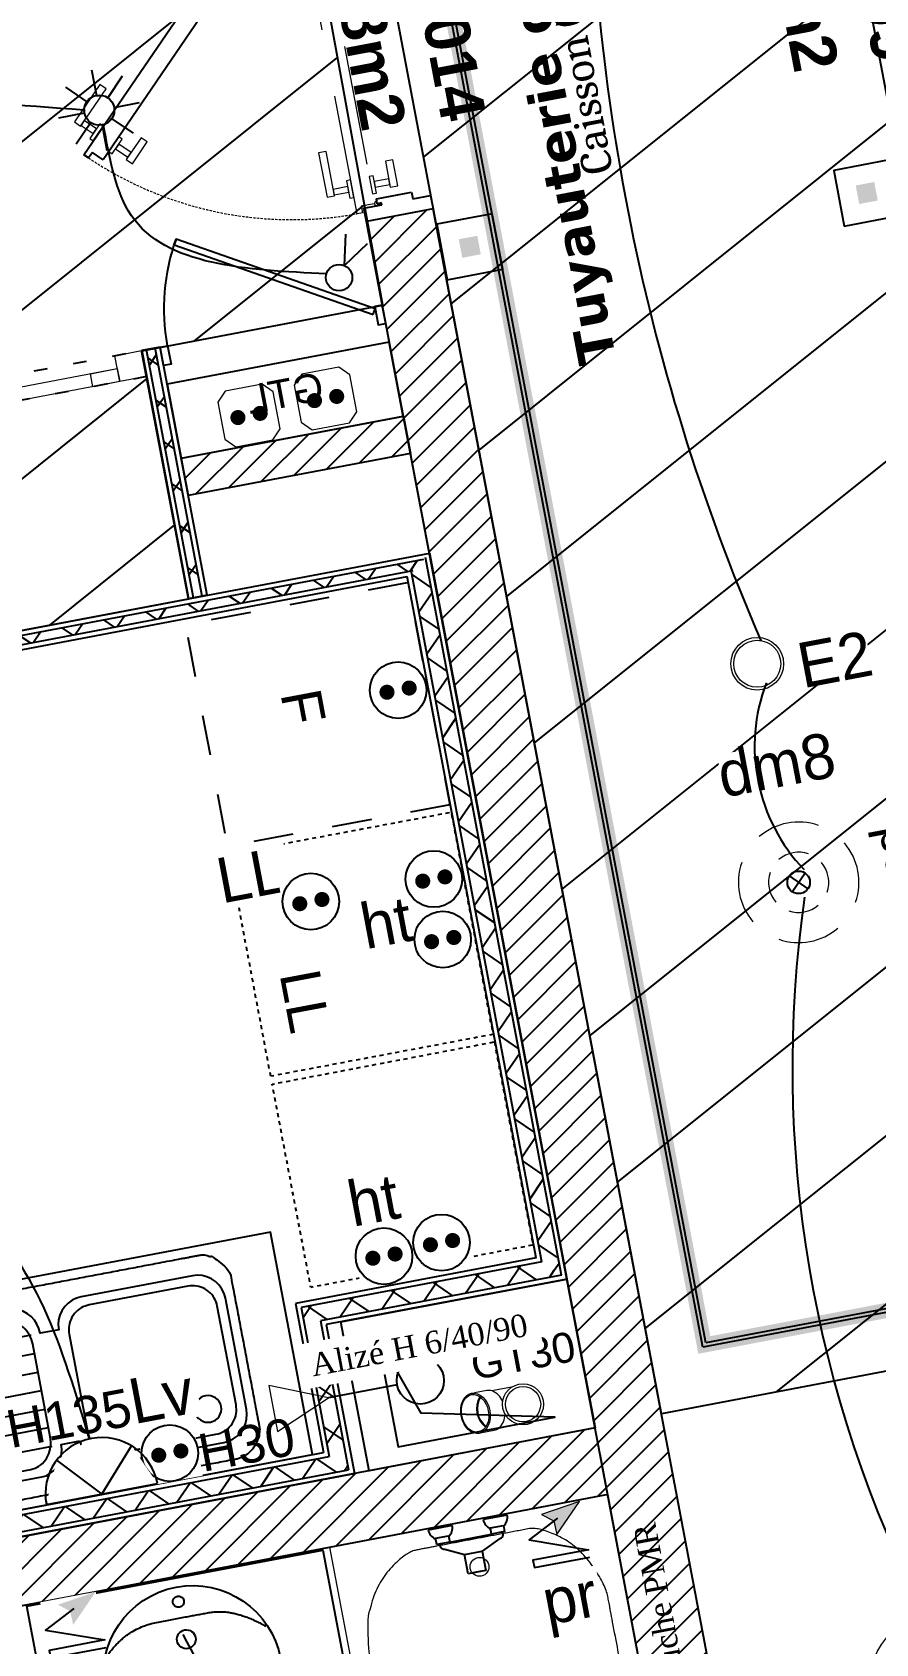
# Model space of a CAD drawing. Header units: centimetres. Extents: x 197412 to 267601, y -375791 to -305433.
# Drawn here: x 217438 to 219676, y -349755 to -345480 of the extents above; entities that cross this region are included whole.
import ezdxf

# ---------------------------------------------------------------- set-up
doc = ezdxf.new("R2010")
doc.units = ezdxf.units.CM
for name, pattern in [('Style de ligne -1', [0.41664, 0.20828, -0.20836]), ('Style de ligne -16', [0.192476, 0.123031, -0.069444]), ('Style de ligne -5', [0.20828, 0.069425, -0.138855])]:
    doc.linetypes.add(name, pattern=pattern)
for name, color, linetype in [('3-BAT C-Niveau 0', 250, 'Continuous'), ('prlm-EAU-CHU', 42, 'Continuous'), ('prlm-GT', 242, 'Continuous'), ('prlm-MOD', 64, 'Continuous'), ('prlm-MOD-PB', 123, 'Continuous'), ('prlm-VMC', 62, 'Continuous')]:
    doc.layers.add(name, color=color, linetype=linetype)
for name, color, linetype, lineweight in [('FAUX PLAFOND', 9, 'Continuous', 25), ('prlm-ELEC-CFO', 1, 'Continuous', 25), ('prlm-GAZ', 2, 'Continuous', 25)]:
    doc.layers.add(name, color=color, linetype=linetype, lineweight=lineweight)
doc.styles.add('Geneva', font='arial.ttf')
doc.styles.add('Geneva (bold)', font='arialbd.ttf')
doc.styles.add('Helvetica', font='arial.ttf')
doc.styles.add('prlm-elec-cfo', font='comic.ttf', dxfattribs={"height": 12})
doc.styles.add('prlm-mod', font='cambriaz.ttf', dxfattribs={"height": 18})
doc.styles.add('prlm-vmc', font='pala.ttf', dxfattribs={"height": 14})
doc.styles.get("Standard").update_dxf_attribs({"font": 'ARIALUNI.TTF', "height": 100})
pattern_1 = [(218.65981, (82441.66, 127994.64), (-199.24783, 287.75041), [])]
pattern_2 = [(45, (82627.55, 127994.637), (-31.2347524, 39.0434405), [])]

# ---------------------------------------------------------------- blocks, each defined once
blk = doc.blocks.new('xi.lumE')
at = {"layer": 'prlm-ELEC-CFO', "color": 0, "linetype": 'ByBlock', "lineweight": 13}
for radius in [7, 6.25]:
    blk.add_circle((0, 0), radius, dxfattribs=at)
blk = doc.blocks.new('xi.LL')
at = {"color": 0, "lineweight": 5}
blk.add_wipeout([(-7.5, -7.5), (7.5, -7.5), (7.5, 7.5), (-7.5, 7.5)], dxfattribs=at).dxf.layer = 'prlm-ELEC-CFO'
at = {"layer": 'prlm-ELEC-CFO', "color": 0, "linetype": 'ByBlock', "lineweight": 5, "const_width": 2}
for points in [[(-4, 0, 1), (-2, 0, 1)], [(2, 0, 1), (4, 0, 1)]]:
    blk.add_lwpolyline(points, format="xyb", close=True, dxfattribs=at)
at = {"layer": 'prlm-ELEC-CFO', "color": 0, "linetype": 'ByBlock', "lineweight": -2}
blk.add_circle((0, 0), 7.5, dxfattribs=at)
blk = doc.blocks.new('xi.LV')
at = {"color": 0, "lineweight": 5}
blk.add_wipeout([(-7.5, -7.5), (7.5, -7.5), (7.5, 7.5), (-7.5, 7.5)], dxfattribs=at).dxf.layer = 'prlm-ELEC-CFO'
at = {"layer": 'prlm-ELEC-CFO', "color": 0, "linetype": 'ByBlock', "lineweight": 5, "const_width": 2}
for points in [[(-4, 0, 1), (-2, 0, 1)], [(2, 0, 1), (4, 0, 1)]]:
    blk.add_lwpolyline(points, format="xyb", close=True, dxfattribs=at)
at = {"layer": 'prlm-ELEC-CFO', "color": 0, "linetype": 'ByBlock', "lineweight": -2}
blk.add_circle((0, 0), 7.5, dxfattribs=at)
blk = doc.blocks.new('xi.PC')
at = {"color": 0, "lineweight": 5}
blk.add_wipeout([(-7.5, -7.5), (7.5, -7.5), (7.5, 7.5), (-7.5, 7.5)], dxfattribs=at).dxf.layer = 'prlm-ELEC-CFO'
at = {"layer": 'prlm-ELEC-CFO', "color": 0, "linetype": 'ByBlock', "lineweight": 5, "const_width": 2}
for points in [[(-4, 0, 1), (-2, 0, 1)], [(2, 0, 1), (4, 0, 1)]]:
    blk.add_lwpolyline(points, format="xyb", close=True, dxfattribs=at)
at = {"layer": 'prlm-ELEC-CFO', "color": 0, "linetype": 'ByBlock', "lineweight": -2}
blk.add_circle((0, 0), 7.5, dxfattribs=at)
blk = doc.blocks.new('xi.PCHT')
at = {"color": 0, "lineweight": 5}
blk.add_wipeout([(-7.5, -7.5), (7.5, -7.5), (7.5, 7.5), (-7.5, 7.5)], dxfattribs=at).dxf.layer = 'prlm-ELEC-CFO'
at = {"layer": 'prlm-ELEC-CFO', "color": 0, "linetype": 'ByBlock', "lineweight": 5, "const_width": 2}
for points in [[(-4, 0, 1), (-2, 0, 1)], [(2, 0, 1), (4, 0, 1)]]:
    blk.add_lwpolyline(points, format="xyb", close=True, dxfattribs=at)
at = {"layer": 'prlm-ELEC-CFO', "color": 0, "linetype": 'ByBlock', "lineweight": -2}
blk.add_circle((0, 0), 7.5, dxfattribs=at)
blk = doc.blocks.new('xi.ECAP')
at = {"color": 0}
blk.add_wipeout([(-15, 0), (-10.13, 11.06), (0, 15), (10.13, 11.06), (15, 0)], dxfattribs=at).dxf.layer = 'prlm-ELEC-CFO'
at = {"layer": 'prlm-ELEC-CFO', "color": 0, "linetype": 'ByBlock', "lineweight": -2, "flags": 128}
blk.add_lwpolyline([(15, 0, 1), (-15, 0)], format="xyb", close=True, dxfattribs=at)
at = {"layer": 'prlm-ELEC-CFO', "color": 0}
blk.add_lwpolyline([(-10.13, 11.06), (0, 0), (10.13, 11.06)], dxfattribs=at)
blk = doc.blocks.new('xi.PCGTL')
at = {"layer": 'prlm-ELEC-CFO', "color": 0, "lineweight": 0}
blk.add_lwpolyline([(-7.5, -5), (-5, -7.5), (5, -7.5), (7.5, -5), (7.5, 5), (5, 7.5), (-5, 7.5), (-7.5, 5)], close=True, dxfattribs=at)
at = {"layer": 'prlm-ELEC-CFO', "color": 0, "linetype": 'ByBlock', "lineweight": 5, "const_width": 2}
for points in [[(-4, 0, 1), (-2, 0, 1)], [(2, 0, 1), (4, 0, 1)]]:
    blk.add_lwpolyline(points, format="xyb", close=True, dxfattribs=at)
blk = doc.blocks.new('xi.BSO')
at = {"layer": 'prlm-ELEC-CFO', "lineweight": 5}
blk.add_hatch(color=0, dxfattribs=at).paths.add_polyline_path([(-2.5, -2.5), (2.5, -2.5), (2.5, 2.5), (-2.5, 2.5)])
at = {"layer": 'prlm-ELEC-CFO', "color": 0, "flags": 128}
blk.add_lwpolyline([(-7.5, -7.5), (7.5, -7.5), (7.5, 7.5), (-7.5, 7.5)], close=True, dxfattribs=at)
blk = doc.blocks.new('xi.VV')
at = {"layer": 'prlm-ELEC-CFO', "color": 0}
blk.add_lwpolyline([(6.95, 3.42), (0.01, -1.13), (1.91, 6.95)], dxfattribs=at)
blk.add_circle((-2, -4), 3.5, dxfattribs=at)
blk = doc.blocks.new('xi.SPOT')
at = {"color": 0, "lineweight": 5}
blk.add_wipeout([(-4, 0), (-2.83, -2.83), (0, -4), (2.83, -2.83), (4, 0), (2.83, 2.83), (0, 4), (-2.83, 2.83)], dxfattribs=at).dxf.layer = 'prlm-ELEC-CFO'
at = {"layer": 'prlm-ELEC-CFO', "color": 0, "linetype": 'ByBlock', "lineweight": -2, "flags": 128}
for points in [[(0, 10.88), (0, 4)], [(-7.69, 7.69), (-2.83, 2.83)], [(7.69, 7.69), (2.83, 2.83)], [(-10.88, 0), (-4, 0)], [(4, 0), (10.88, 0)], [(-2.83, -2.83), (-7.69, -7.69)], [(0, -4), (0, -10.88)], [(2.83, -2.83), (7.69, -7.69)]]:
    blk.add_lwpolyline(points, dxfattribs=at)
at = {"layer": 'prlm-ELEC-CFO', "color": 0, "linetype": 'ByBlock', "lineweight": -2}
blk.add_circle((0, 0), 4, dxfattribs=at)
blk = doc.blocks.new('xi.PR')
at = {"layer": 'prlm-ELEC-CFO', "lineweight": 5}
blk.add_hatch(color=0, dxfattribs=at).paths.add_polyline_path([(-3, 6), (-0.1, 3.7), (0, 0), (7.5, 7.5)])
at = {"layer": 'prlm-ELEC-CFO', "color": 0, "lineweight": 5, "flags": 128}
blk.add_lwpolyline([(-3, 6), (-0.1, 3.7), (0, 0), (7.5, 7.5)], close=True, dxfattribs=at)
at = {"layer": 'prlm-ELEC-CFO', "color": 0}
blk.add_lwpolyline([(0.95, 4.23), (-7.5, 0), (7.5, -5.5), (-7.5, -5.5), (-7.5, -7.5), (7.5, -7.5)], dxfattribs=at)
blk = doc.blocks.new('xi.BL')
at = {"color": 0, "lineweight": 5}
blk.add_wipeout([(-7.5, -7.5), (7.5, -7.5), (7.5, 7.5), (-7.5, 7.5)], dxfattribs=at).dxf.layer = 'prlm-ELEC-CFO'
at = {"layer": 'prlm-ELEC-CFO', "lineweight": 5}
blk.add_hatch(color=0, dxfattribs=at).paths.add_polyline_path([(-3, 6), (-0.1, 3.7), (0, 0), (7.5, 7.5)])
at = {"layer": 'prlm-ELEC-CFO', "color": 0}
blk.add_lwpolyline([(0.95, 4.23), (-7.5, 0), (7.5, -5.5), (-7.5, -5.5), (-7.5, -7.5), (7.5, -7.5)], dxfattribs=at)
blk = doc.blocks.new('xi.dm8')
at = {"layer": 'prlm-ELEC-CFO', "color": 0}
for points in [[(-2.12, 2.12), (2.12, -2.12)], [(2.12, 2.12), (-2.12, -2.12)]]:
    blk.add_lwpolyline(points, dxfattribs=at)
blk.add_circle((0, 0), 3, dxfattribs=at)
at = {"layer": 'prlm-ELEC-CFO', "color": 0, "lineweight": 13}
for radius, start, end in [(16, 60, 120), (16, 150, 210), (8, 60, 120), (16, 330, 30), (8, 150, 210), (8, 330, 30), (8, 240, 300), (16, 240, 300)]:
    blk.add_arc((0, 0), radius, start, end, dxfattribs=at)
blk = doc.blocks.new('xi.lumD')
at = {"layer": 'prlm-ELEC-CFO', "color": 0, "linetype": 'ByBlock', "lineweight": 13}
for radius in [22.49, 18.39]:
    blk.add_circle((0, 0), radius, dxfattribs=at)
blk = doc.blocks.new('xi.dchrob')
at = {"layer": 'prlm-MOD', "color": 161}
for p, q in [((8.16, -2.3), (8.16, 2.3)), ((13.38, 1.16), (13.38, -1.16))]:
    blk.add_line(p, q, dxfattribs=at)
for points in [[(0, 10.66), (0, 4.16)], [(4.19, -5.66), (4.19, 5.66)], [(5.77, 7.56), (8.16, 2.38)], [(0, -4.16), (0, -10.66)], [(5.77, -7.26), (8.16, -2.37)]]:
    blk.add_lwpolyline(points, dxfattribs=at)
for points in [[(2.5, 9.16), (4.19, 9.16), (4.19, 5.66), (2.5, 5.66)], [(13.38, -2.37), (8.16, -2.37), (8.16, 2.38), (13.38, 2.38)], [(2.5, -5.66), (4.19, -5.66), (4.19, -9.16), (2.5, -9.16)]]:
    blk.add_lwpolyline(points, close=True, dxfattribs=at)
for centre, radius, start, end in [((0, 7.41), 3.25, 32.579, 90), ((4.65, 7.56), 1.13, 0, 114.0743), ((0, 7.41), 3.25, 270, 327.421), ((0, -7.41), 3.25, 32.579, 90), ((4.65, -7.26), 1.13, 245.9257, 360), ((0, -7.41), 3.25, 270, 327.421)]:
    blk.add_arc(centre, radius, start, end, dxfattribs=at)
blk = doc.blocks.new('xi.cee1')
at = {"layer": 'prlm-EAU-CHU', "color": 0, "lineweight": 13}
for p, q in [((7.43, 5), (2.17, 5)), ((12.09, 5.34), (8.77, 5.34)), ((2.17, -5), (7.43, -5)), ((8.77, -5.34), (12.09, -5.34))]:
    blk.add_line(p, q, dxfattribs=at)
for radius in [5.45, 4.69]:
    blk.add_circle((0, 0), radius, dxfattribs=at)
for centre, radius, start, end in [((10.09, 0.78), 4.99, 122.4397, 169.5051), ((8.79, 2.49), 2.86, 90.508, 118.9381), ((6.35, 0), 5.87, 317.8112, 42.1667), ((6.14, 0), 6.3, 318.9248, 41.0752), ((10.09, -0.78), 4.99, 190.4949, 237.5603), ((8.79, -2.49), 2.86, 241.0619, 269.492)]:
    blk.add_arc(centre, radius, start, end, dxfattribs=at)
for centre, major_axis, ratio in [((12.84, 0), (0, -5.44), 0.708306), ((12.94, 0), (0, -5.05), 0.707331)]:
    blk.add_ellipse(centre, major_axis=major_axis, ratio=ratio, dxfattribs=at)
blk = doc.blocks.new('xi.be')
at = {"layer": 'prlm-VMC', "color": 0, "linetype": 'ByBlock', "lineweight": 5, "flags": 128}
blk.add_lwpolyline([(-6.17, -15), (6.17, -15), (0, 0)], close=True, dxfattribs=at)
at = {"layer": 'prlm-VMC', "color": 0, "linetype": 'ByBlock', "lineweight": 5}
blk.add_solid([(0, -1), (5.17, -14), (-5.17, -14), (0, -1)], dxfattribs=at)
blk = doc.blocks.new('Baignoire 175x75')
at = {"linetype": 'Continuous', "lineweight": 18, "flags": 128}
blk.add_lwpolyline([(0, 0), (170, 0), (170, -75), (0, -75)], close=True, dxfattribs=at)
at = {"linetype": 'Continuous', "lineweight": 18}
blk.add_ellipse((12.5, -37), major_axis=(2.5, 0), ratio=1, dxfattribs=at)
blk.add_open_spline([(140.1, -5), (146.77, -5), (158.33, -10.35), (165, -19.6), (165, -37.5), (165, -55.4), (158.33, -64.65), (146.77, -70), (85, -70), (23.23, -70), (11.67, -64.65), (5, -55.4), (5, -37.5), (5, -19.6), (11.67, -10.35), (23.23, -5), (83.33, -5), (140.1, -5)], degree=2, knots=[0, 0, 0, 0.017264, 0.034528, 0.051791, 0.150116, 0.16738, 0.184644, 0.201908, 0.504316, 0.52158, 0.538843, 0.556107, 0.654432, 0.671696, 0.68896, 0.706224, 1, 1, 1], dxfattribs=at)
blk = doc.blocks.new('Groupe-186-1')
at = {"linetype": 'Continuous', "flags": 128}
blk.add_lwpolyline([(13586.99, -47804.19), (13508.38, -47819.05), (13498.17, -47765.01), (13576.77, -47750.15)], close=True, dxfattribs=at)
at = {"linetype": 'Continuous'}
for centre, major_axis in [((13542.22, -47783.29), (-4.41, 23.34)), ((13538.43, -47763.81), (-1.47, -0.28)), ((13540.53, -47773.77), (-2.46, -0.46))]:
    blk.add_ellipse(centre, major_axis=major_axis, ratio=1, dxfattribs=at)
blk.add_open_spline([(13519.42, -47778.29), (13524.61, -47770.9), (13539.92, -47767.9), (13553.2, -47765.49), (13561.61, -47770.31)], degree=2, dxfattribs=at)
blk = doc.blocks.new('Groupe-216-1')
at = {"linetype": 'Style de ligne -5', "ltscale": 50.8, "flags": 128}
blk.add_lwpolyline([(13529.97, -47438.82), (13363.23, -47470.4), (13361.93, -47463.52), (13528.67, -47431.95)], close=True, dxfattribs=at)
at = {"linetype": 'Continuous', "lineweight": 18, "flags": 128}
for points in [[(13529.97, -47438.82), (13522.86, -47440.17), (13521.56, -47433.29), (13528.67, -47431.95)], [(13522.86, -47440.17), (13453.71, -47453.27), (13453.06, -47449.83), (13522.21, -47436.73)], [(13522.86, -47440.17), (13515.76, -47441.52), (13515.1, -47438.08), (13522.21, -47436.73)], [(13438.84, -47452.52), (13376.79, -47464.27), (13376.14, -47460.83), (13438.19, -47449.08)], [(13445.95, -47451.17), (13438.84, -47452.52), (13438.19, -47449.08), (13445.3, -47447.73)], [(13453.71, -47453.27), (13446.6, -47454.61), (13445.95, -47451.17), (13453.06, -47449.83)], [(13370.34, -47469.05), (13363.23, -47470.4), (13361.93, -47463.52), (13369.04, -47462.18)], [(13376.79, -47464.27), (13369.69, -47465.62), (13369.04, -47462.18), (13376.14, -47460.83)]]:
    blk.add_lwpolyline(points, close=True, dxfattribs=at)
blk = doc.blocks.new('xi.gtl')
at = {"linetype": 'Continuous', "flags": 128}
for points in [[(2.8, 22.99), (2.02, 24.35), (50.51, 52.34), (51.28, 50.98)], [(0, 25), (2.02, 25), (2.02, 20), (0, 20)], [(60, 25), (57.98, 25), (57.98, 20), (60, 20)], [(0, 15), (60, 15), (60, -5), (0, -5)]]:
    blk.add_lwpolyline(points, close=True, dxfattribs=at)
at = {"linetype": 'Continuous'}
blk.add_arc((2.02, 24.35), 55.99, 0.6678, 30, dxfattribs=at)
at = {"insert": (19.5, 10.66), "char_height": 7.565, "attachment_point": 1, "line_spacing_factor": 0.834288, "style": 'Helvetica'}
blk.add_mtext('GTL', dxfattribs=at)
at = {"flags": 1}
blk.add_attdef('GTL', (0, -5), '', height=0.018, dxfattribs=at)
blk = doc.blocks.new('Groupe-212-1')
at = {"linetype": 'Style de ligne -1', "ltscale": 50.8, "flags": 128}
blk.add_lwpolyline([(13610.43, -47552.41), (13551.47, -47563.5), (13540.37, -47504.53), (13599.34, -47493.44)], close=True, dxfattribs=at)
at = {"insert": (13576.81, -47525.44), "char_height": 10.66, "attachment_point": 2, "rotation": 280.6809, "line_spacing_factor": 1.060906, "style": 'Geneva'}
blk.add_mtext('F', dxfattribs=at)
blk = doc.blocks.new('Evier 01 100x60')
at = {"linetype": 'Continuous'}
for p, q in [((7.88, -15), (42.12, -15)), ((42.12, -15), (42.5, -15)), ((7.5, -20), (42.5, -20)), ((7.5, -25), (42.5, -25)), ((7.5, -30), (42.5, -30)), ((7.5, -35), (42.5, -35)), ((7.5, -40), (42.5, -40)), ((7.88, -45), (42.12, -45)), ((42.12, -45), (42.5, -45))]:
    blk.add_line(p, q, dxfattribs=at)
at = {"linetype": 'Continuous', "flags": 128}
for points in [[(-10, 0), (110, 0), (110, -60), (-10, -60)], [(50, -15), (50.11, -13.7), (50.45, -12.43), (51, -11.25), (51.75, -10.18), (52.68, -9.25), (53.75, -8.5), (54.93, -7.95), (56.2, -7.61), (57.5, -7.5), (87.5, -7.5), (88.8, -7.61), (90.07, -7.95), (91.25, -8.5), (92.32, -9.25), (93.25, -10.18), (94, -11.25), (94.55, -12.43), (94.89, -13.7), (95, -15), (95, -45), (94.89, -46.3), (94.55, -47.57), (94, -48.75), (93.25, -49.82), (92.32, -50.75), (91.25, -51.5), (90.07, -52.05), (88.8, -52.39), (87.5, -52.5), (57.5, -52.5), (56.2, -52.39), (54.93, -52.05), (53.75, -51.5), (52.68, -50.75), (51.75, -49.82), (51, -48.75), (50.45, -47.57), (50.11, -46.3), (50, -45), (50, -45), (45, -45), (44.9, -46.3), (44.6, -47.57), (44.11, -48.75), (43.44, -49.82), (42.62, -50.75), (41.67, -51.5), (40.61, -52.05), (39.49, -52.39), (38.33, -52.5), (11.67, -52.5), (10.51, -52.39), (9.39, -52.05), (8.33, -51.5), (7.38, -50.75), (6.56, -49.82), (5.89, -48.75), (5.4, -47.57), (5.1, -46.3), (5, -45), (5, -15), (5, -15), (5.1, -13.7), (5.4, -12.43), (5.89, -11.25), (6.56, -10.18), (7.38, -9.25), (8.33, -8.5), (9.39, -7.95), (10.51, -7.61), (11.67, -7.5), (38.33, -7.5), (39.49, -7.61), (40.61, -7.95), (41.67, -8.5), (42.62, -9.25), (43.44, -10.18), (44.11, -11.25), (44.6, -12.43), (44.9, -13.7), (45, -15), (50, -15)], [(35.83, -10), (36.41, -10.03), (36.99, -10.11), (37.56, -10.26), (38.11, -10.45), (38.65, -10.7), (39.17, -11), (39.66, -11.36), (40.12, -11.75), (40.55, -12.2), (40.94, -12.68), (41.29, -13.2), (41.61, -13.75), (41.88, -14.33), (42.1, -14.93), (42.27, -15.56), (42.4, -16.2), (42.47, -16.85), (42.5, -17.5), (42.5, -42.5), (42.5, -42.5), (42.47, -43.15), (42.4, -43.8), (42.27, -44.44), (42.1, -45.07), (41.88, -45.67), (41.61, -46.25), (41.29, -46.8), (40.94, -47.32), (40.55, -47.8), (40.12, -48.25), (39.66, -48.64), (39.17, -49), (38.65, -49.3), (38.11, -49.55), (37.56, -49.74), (36.99, -49.89), (36.41, -49.97), (35.83, -50), (14.17, -50), (13.59, -49.97), (13.01, -49.89), (12.44, -49.74), (11.89, -49.55), (11.35, -49.3), (10.83, -49), (10.34, -48.64), (9.88, -48.25), (9.45, -47.8), (9.06, -47.32), (8.71, -46.8), (8.39, -46.25), (8.12, -45.67), (7.9, -45.07), (7.73, -44.44), (7.6, -43.8), (7.53, -43.15), (7.5, -42.5), (7.5, -17.5), (7.53, -16.85), (7.6, -16.2), (7.73, -15.56), (7.9, -14.93), (8.12, -14.33), (8.39, -13.75), (8.71, -13.2), (9.06, -12.68), (9.45, -12.2), (9.88, -11.75), (10.34, -11.36), (10.83, -11), (11.35, -10.7), (11.89, -10.45), (12.44, -10.26), (13.01, -10.11), (13.59, -10.03), (14.17, -10), (35.83, -10)], [(85.83, -10), (86.41, -10.03), (86.99, -10.1), (87.56, -10.23), (88.11, -10.4), (88.65, -10.62), (89.17, -10.89), (89.66, -11.21), (90.12, -11.56), (90.55, -11.95), (90.94, -12.38), (91.29, -12.84), (91.61, -13.33), (91.88, -13.85), (92.1, -14.39), (92.27, -14.94), (92.4, -15.51), (92.47, -16.09), (92.5, -16.67), (92.5, -43.33), (92.5, -43.33), (92.47, -43.91), (92.4, -44.49), (92.27, -45.06), (92.1, -45.61), (91.88, -46.15), (91.61, -46.67), (91.29, -47.16), (90.94, -47.62), (90.55, -48.05), (90.12, -48.44), (89.66, -48.79), (89.17, -49.11), (88.65, -49.38), (88.11, -49.6), (87.56, -49.77), (86.99, -49.9), (86.41, -49.97), (85.83, -50), (59.17, -50), (59.17, -50), (58.59, -49.97), (58.01, -49.9), (57.44, -49.77), (56.89, -49.6), (56.35, -49.38), (55.83, -49.11), (55.34, -48.79), (54.88, -48.44), (54.45, -48.05), (54.06, -47.62), (53.71, -47.16), (53.39, -46.67), (53.12, -46.15), (52.9, -45.61), (52.73, -45.06), (52.6, -44.49), (52.53, -43.91), (52.5, -43.33), (52.5, -16.67), (52.53, -16.09), (52.6, -15.51), (52.73, -14.94), (52.9, -14.39), (53.12, -13.85), (53.39, -13.33), (53.71, -12.84), (54.06, -12.38), (54.45, -11.95), (54.88, -11.56), (55.34, -11.21), (55.83, -10.89), (56.35, -10.62), (56.89, -10.4), (57.44, -10.23), (58.01, -10.1), (58.59, -10.03), (59.17, -10), (85.83, -10)]]:
    blk.add_lwpolyline(points, close=True, dxfattribs=at)
at = {"linetype": 'Continuous'}
blk.add_ellipse((85, -17), major_axis=(3.54, 0), ratio=1, dxfattribs=at)
blk.add_open_spline([(89.6, -2.5), (91.72, -2.5), (95.38, -4.69), (97.5, -8.49), (97.5, -30), (97.5, -51.51), (95.38, -55.31), (91.72, -57.5), (50, -57.5), (8.28, -57.5), (4.62, -55.31), (2.5, -51.51), (2.5, -30), (2.5, -8.49), (4.62, -4.69), (8.28, -2.5), (49.47, -2.5), (89.6, -2.5)], degree=2, knots=[0, 0, 0, 0.007967, 0.015935, 0.023902, 0.172105, 0.180072, 0.18804, 0.196007, 0.501992, 0.509959, 0.517926, 0.525894, 0.674097, 0.682064, 0.690032, 0.697999, 1, 1, 1], dxfattribs=at)

msp = doc.modelspace()

# ---------------------------------------------------------------- hatches: boundary and pattern name
at = {"linetype": 'Continuous'}
h = msp.add_hatch(dxfattribs=at)
h.set_pattern_fill('02_ISOLANT', color=256, scale=10, angle=100.7236, style=0, pattern_type=2)
h.set_pattern_definition([(145.723595, (82441.66, 127994.64), (-45.054865, -66.106423), []), (235.723595, (82441.66, 127994.64), (-66.106423, 45.054865), [])])
h.paths.add_polyline_path([(217865.8, -346980.7), (217889.4, -346976.2), (217764.7, -346317.9), (217741.1, -346322.4)])
h = msp.add_hatch(dxfattribs=at)
h.set_pattern_fill('MURS MACONNERIE-2', color=256, scale=10, style=0, pattern_type=2)
h.set_pattern_definition([(45, (82627.55, 127994.637), (-31.2347524, 39.0434405), [])])
h.paths.add_polyline_path([(218441.5, -346597.6), (218422.9, -346499.3), (217833.4, -346610.8), (217852, -346709)])
h = msp.add_hatch(dxfattribs=at)
h.set_pattern_fill('02_ISOLANT', color=256, scale=10, angle=10.7236, style=0, pattern_type=2)
h.set_pattern_definition([(55.723595, (82441.66, 127994.64), (-66.106423, 45.054865), []), (145.723595, (82441.66, 127994.64), (45.054865, 66.106423), [])])
h.paths.add_polyline_path([(216175.2, -347314), (216156.1, -347342), (218448.7, -346907.8), (218477.2, -346878)])
h = msp.add_hatch(dxfattribs=at)
h.set_pattern_fill('02_ISOLANT', color=256, scale=10, angle=100.7236, style=0, pattern_type=2)
h.set_pattern_definition([(145.723595, (82441.66, 127994.64), (-45.054865, -66.106423), []), (235.723595, (82441.66, 127994.64), (-66.106423, 45.054865), [])])
h.paths.add_polyline_path([(218790.7, -348742.1), (218842.2, -348777.1), (218481.6, -346873.4), (218444.2, -346912.5)])
h = msp.add_hatch(dxfattribs=at)
h.set_pattern_fill('02_ISOLANT', color=256, scale=10, angle=-169.2764, style=0, pattern_type=2)
h.set_pattern_definition([(235.723595, (82441.66, 127994.64), (66.106423, -45.054865), []), (325.723595, (82441.66, 127994.64), (-45.054865, -66.106423), [])])
h.paths.add_polyline_path([(218842.2, -348777.1), (218790.7, -348742.1), (218151.5, -348863.1), (218202.9, -348898.2)])
h = msp.add_hatch(dxfattribs=at)
h.set_pattern_fill('02_ISOLANT', color=256, scale=10, angle=-79.2764, style=0, pattern_type=2)
h.set_pattern_definition([(325.723595, (82441.66, 127994.64), (45.054865, 66.106423), []), (55.723595, (82441.66, 127994.64), (66.106423, -45.054865), [])])
h.paths.add_polyline_path([(218202.9, -348898.2), (218151.5, -348863.1), (218226.3, -349258.2), (218277.7, -349293.3)])
h = msp.add_hatch(dxfattribs=at)
h.set_pattern_fill('02_ISOLANT', color=256, scale=10, angle=10.7235, style=0, pattern_type=2)
h.set_pattern_definition([(55.723488, (82441.66, 127994.64), (-66.106339, 45.054988), []), (145.723488, (82441.66, 127994.64), (45.054988, 66.106339), [])])
h.paths.add_polyline_path([(216365.2, -349610.7), (216373.3, -349653.9), (218277.7, -349293.3), (218226.3, -349258.2)])
at = {"layer": '3-BAT C-Niveau 0'}
h = msp.add_hatch(dxfattribs=at)
h.set_pattern_fill('MURS MACONNERIE-2', color=256, scale=10, style=0, pattern_type=2)
h.set_pattern_definition(pattern_2)
h.paths.add_polyline_path([(219414.8, -351734.1), (219591.7, -351700.6), (218502.4, -345948.5), (218325.5, -345982)])
h = msp.add_hatch(dxfattribs=at)
h.set_pattern_fill('MURS MACONNERIE-2', color=256, scale=10, style=0, pattern_type=2)
h.set_pattern_definition(pattern_2)
h.paths.add_polyline_path([(212104.9, -350475), (212138.4, -350651.9), (218967.4, -349358.6), (218933.9, -349181.8)])
at = {"layer": 'FAUX PLAFOND'}
h = msp.add_hatch(dxfattribs=at)
h.set_pattern_fill('BA 13', color=6, scale=10, style=0, pattern_type=2)
h.set_pattern_definition(pattern_1)
h.paths.add_polyline_path([(231437.6, -339270.7), (231393.3, -339279.1), (231393.3, -339279.2), (229700.5, -339599.8), (224818.6, -340524.4), (224818.6, -340524.3), (222646.5, -340935.7), (222646.5, -340935.7), (218945.4, -341636.6), (220323.7, -348914.6), (219107.7, -349144.9), (217729.4, -341866.9), (214344.2, -342508), (214325.6, -342409.7), (212095.3, -342832.1), (211556.4, -339986.5), (213785.8, -339559.1), (213767.1, -339460.8), (215316, -339167.5), (217152.3, -338819.7), (216443.4, -335076.3), (217624.3, -334852.7), (218340.7, -338635.3), (222076.9, -337927.7), (222128.4, -338199.9), (220944.3, -338424.1), (221396.5, -340811.7), (224752.6, -340175.9), (224395.1, -338287.7), (225513.6, -338075.9), (225706.2, -339093.9), (231208.4, -338051.9), (231208.4, -338052), (244427.3, -335548.6), (244658, -336766.9)])
h.paths.add_polyline_path([(217555.2, -339065.9), (218007.3, -341453.4), (220217.4, -341034.9), (219765.3, -338647.4)])
h.paths.add_polyline_path([(214589.7, -342100.7), (216484.4, -341741.8), (216032.3, -339354.3), (214137.6, -339713.1)])
h = msp.add_hatch(dxfattribs=at)
h.set_pattern_fill('BA 13', color=256, scale=10, style=0, pattern_type=2)
h.set_pattern_definition(pattern_1)
h.paths.add_polyline_path([(217064.8, -344160.5), (215642.3, -344429.9), (215809.7, -345314.2), (216114.4, -345256.5), (216123.7, -345305.6), (215819.4, -345363.3), (216185.9, -347298.7), (217853.5, -346982.9), (217729.4, -346325.6), (218368.1, -346204.7), (218134.9, -344924.7), (217017.8, -345136.3), (217008.5, -345087.2), (217232.3, -345044.9)])

# ---------------------------------------------------------------- linework, layer by layer
at = {"linetype": 'Style de ligne -16', "lineweight": 18, "ltscale": 2580.64}
for p, q in [((218299.9, -345961.9), (218122, -345022.3)), ((218174.4, -345030.5), (218345.7, -345935.1)), ((218217.7, -345796.5), (218198, -345800.2)), ((218198, -345800.2), (218220.4, -345918.1)), ((218240, -345914.4), (218217.7, -345796.5)), ((218395, -345818.9), (218375.3, -345822.6)), ((218375.3, -345822.6), (218388.3, -345891.4)), ((218408, -345887.7), (218395, -345818.9)), ((218342.7, -345860.9), (218332.1, -345862.9)), ((218332.1, -345862.9), (218340.8, -345909.1)), ((218351.5, -345907.1), (218342.7, -345860.9)), ((218275.2, -345889.9), (218236.8, -345897.2)), ((218236.8, -345897.2), (218239.6, -345912)), ((218239.6, -345912), (218278, -345904.7)), ((218282.9, -345872.2), (218272.2, -345874.2)), ((218272.2, -345874.2), (218281, -345920.4)), ((218278, -345904.7), (218275.2, -345889.9)), ((218291.7, -345918.4), (218282.9, -345872.2)), ((218340.8, -345909.1), (218351.5, -345907.1)), ((218384.2, -345869.3), (218345.7, -345876.6)), ((218345.7, -345876.6), (218348.5, -345891.3)), ((218348.5, -345891.3), (218387, -345884.1)), ((218387, -345884.1), (218384.2, -345869.3)), ((218388.3, -345891.4), (218408, -345887.7)), ((218220.4, -345918.1), (218240, -345914.4)), ((218281, -345920.4), (218291.7, -345918.4)), ((218345.7, -345935.1), (218311.3, -345941.6)), ((218311.3, -345941.6), (218314.7, -345959.1)), ((218314.7, -345959.1), (218299.9, -345961.9))]:
    msp.add_line(p, q, dxfattribs=at)
at = {"linetype": 'Continuous'}
for p, q in [((218351.4, -345922.5), (218444.7, -345904.8)), ((218444.7, -345904.8), (218448.1, -345922.5)), ((218318.4, -345947.1), (218365.6, -345938.1)), ((218325, -345982.1), (218318.4, -345947.1)), ((218501.9, -345948.6), (218325, -345982.1)), ((218353.8, -345935.3), (218351.4, -345922.5)), ((218364.7, -345933.2), (218353.8, -345935.3)), ((218365.6, -345938.1), (218364.7, -345933.2)), ((218448.1, -345922.5), (218495.3, -345913.6)), ((218495.3, -345913.6), (218501.9, -345948.6)), ((217853, -346983.1), (217728.3, -346324.8)), ((217865.8, -346980.7), (217741.1, -346322.4)), ((217865.8, -346980.7), (217741.1, -346322.4)), ((217889.4, -346976.2), (217764.7, -346317.9)), ((217889.4, -346976.2), (217764.7, -346317.9)), ((218422.9, -346499.3), (217833.4, -346610.8)), ((218422.9, -346499.3), (218441.5, -346597.6)), ((217833.4, -346610.8), (217852, -346709)), ((218441.5, -346597.6), (217852, -346709)), ((216175.2, -347314), (218477.2, -346878)), ((216175.2, -347314), (218477.2, -346878)), ((216185.6, -347298.8), (218492.7, -346861.8)), ((218842.2, -348777.1), (218481.6, -346873.4)), ((218842.2, -348777.1), (218481.6, -346873.4)), ((216156.1, -347342), (218448.7, -346907.8)), ((216156.1, -347342), (218448.7, -346907.8)), ((218775.5, -348731.7), (218433.2, -346924)), ((218790.7, -348742.1), (218444.2, -346912.5)), ((218790.7, -348742.1), (218444.2, -346912.5)), ((218790.7, -348742.1), (218151.5, -348863.1)), ((218790.7, -348742.1), (218151.5, -348863.1)), ((218842.2, -348777.1), (218202.9, -348898.2)), ((218842.2, -348777.1), (218202.9, -348898.2)), ((218857.3, -348787.5), (218218.1, -348908.5)), ((218151.5, -348863.1), (218226.3, -349258.2)), ((218151.5, -348863.1), (218226.3, -349258.2)), ((218202.9, -348898.2), (218277.7, -349293.3)), ((218202.9, -348898.2), (218277.7, -349293.3)), ((218218.1, -348908.5), (218292.9, -349303.6)), ((216362.7, -349597.9), (218211.1, -349247.9)), ((216365.2, -349610.7), (218226.3, -349258.2)), ((216365.2, -349610.7), (218226.3, -349258.2)), ((216373.3, -349653.9), (218277.7, -349293.3)), ((216373.3, -349653.9), (218277.7, -349293.3))]:
    msp.add_line(p, q, dxfattribs=at)
at = {"linetype": 'Continuous', "lineweight": 18}
for p, q in [((218346.9, -345932.6), (218350.2, -345927.6)), ((218348.1, -345939.2), (218346.9, -345932.6)), ((218349.8, -345940.4), (218348.1, -345939.2)), ((218364.5, -345937.6), (218349.8, -345940.4)), ((218350.2, -345927.6), (218351.4, -345927.4)), ((218351.4, -345927.4), (218353.1, -345936.5)), ((218353.1, -345936.5), (218363.9, -345934.4)), ((218363.9, -345934.4), (218364.5, -345937.6)), ((218422.9, -346499.3), (217833.4, -346610.8)), ((218441.5, -346597.6), (217852, -346709))]:
    msp.add_line(p, q, dxfattribs=at)
at = {"linetype": 'Continuous', "lineweight": 25}
for p, q in [((217777.5, -346315.5), (217728.3, -346324.8)), ((217853, -346983.1), (217728.3, -346324.8)), ((217902.1, -346973.8), (217777.5, -346315.5)), ((216185.6, -347298.8), (218492.7, -346861.8)), ((218857.3, -348787.5), (218492.7, -346861.8)), ((216145.8, -347357.2), (218433.2, -346924)), ((218775.5, -348731.7), (218433.2, -346924)), ((217902.1, -346973.8), (217853, -346983.1)), ((218775.5, -348731.7), (218136.3, -348852.8)), ((218857.3, -348787.5), (218218.1, -348908.5)), ((218136.3, -348852.8), (218211.1, -349247.9)), ((218218.1, -348908.5), (218292.9, -349303.6)), ((216362.7, -349597.9), (218211.1, -349247.9)), ((216375.8, -349666.7), (218292.9, -349303.6))]:
    msp.add_line(p, q, dxfattribs=at)
at = {"linetype": 'Style de ligne -1', "ltscale": 50.8, "flags": 128}
for points in [[(218071, -348249.7), (217960, -347660), (218549.7, -347549.1), (218660.6, -348138.7)], [(218664.3, -348158.4), (218766.9, -348697.7), (218177.4, -348809.8), (218074.9, -348270.5)]]:
    msp.add_lwpolyline(points, close=True, dxfattribs=at)
at = {"linetype": 'Continuous', "flags": 128}
msp.add_lwpolyline([(218353.9, -348941.8), (218409, -349232.4), (218824.9, -349153.6), (218469.9, -349143.8)], close=True, dxfattribs=at)
at = {"layer": '3-BAT C-Niveau 0'}
for p, q in [((218502.4, -345948.5), (218325.5, -345982)), ((219591.7, -351700.6), (218502.4, -345948.5)), ((219591.7, -351700.6), (218502.4, -345948.5)), ((219414.8, -351734.1), (218325.5, -345982)), ((218894.3, -348985.5), (218325.5, -345982)), ((218911.5, -349076.3), (218927.8, -349162.4)), ((212104.9, -350475), (218933.9, -349181.8)), ((212104.9, -350475), (218933.9, -349181.8)), ((219414.8, -351734.1), (218945, -349253.1)), ((212138.4, -350651.9), (218967.4, -349358.6)), ((212138.4, -350651.9), (218967.4, -349358.6))]:
    msp.add_line(p, q, dxfattribs=at)
at = {"layer": '3-BAT C-Niveau 0', "ltscale": 50.8, "flags": 128}
msp.add_lwpolyline([(217064.8, -344160.5), (215642.3, -344429.9), (215809.7, -345314.2), (216114.4, -345256.5), (216123.7, -345305.6), (215819.4, -345363.3), (216185.9, -347298.7), (217853.5, -346982.9), (217729.4, -346325.6), (218368.1, -346204.7), (218134.9, -344924.7), (217017.8, -345136.3), (217008.5, -345087.2), (217232.3, -345044.9)], close=True, dxfattribs=at)
at = {"layer": 'prlm-ELEC-CFO'}
for centre, radius, start, end in [((224455.8, -344895.8), 5539.1, 178.6863, 203.3809), ((222636.5, -348226.7), 3181.4, 171.8333, 207.3431)]:
    msp.add_arc(centre, radius, start, end, dxfattribs=at)
for points in [[(217575.9, -345687.4), (217079.5, -345691.1), (216605.6, -345883.4)], [(218218.8, -346121.2), (217701.5, -345967), (217627.3, -345725.5)], [(216416.9, -347463.6), (216523.9, -348246.4), (217266, -348595.1), (217588.9, -349211.8)], [(217596.1, -351633.3), (217851.3, -350864), (218042, -350370.1), (217838.7, -349730.4)]]:
    msp.add_spline(points, degree=3, dxfattribs=at)
at = {"layer": 'prlm-MOD-PB'}
for p, q in [((220297.2, -348763.9), (219217.4, -348968.4)), ((220295.3, -348754.1), (219225.4, -348956.7))]:
    msp.add_line(p, q, dxfattribs=at)
at = {"layer": 'prlm-VMC'}
msp.add_lwpolyline([(218406.6, -349068.5), (218224.4, -349103.1)], dxfattribs=at)
msp.add_circle((218468, -349056.9), 62.5, dxfattribs=at)

# ---------------------------------------------------------------- block references
at = {"yscale": 10, "zscale": 10}
for name, p, xscale, rotation in [('xi.gtl', (218413.5, -346449.5), -10, 10.72359474392953), ('Evier 01 100x60', (217101, -349457.4), -10, 190.7235947438814), ('Baignoire 175x75', (218965.1, -349359.4), 10, 280.723594743867)]:
    msp.add_blockref(name, p, dxfattribs=dict(at, xscale=xscale, rotation=rotation))
at = {"xscale": 10, "yscale": 10, "zscale": 10}
for name in ['Groupe-216-1', 'Groupe-212-1', 'Groupe-186-1']:
    msp.add_blockref(name, (82441.7, 127994.6), dxfattribs=at)
at = {"layer": 'prlm-EAU-CHU', "ltscale": 50, "xscale": 10, "yscale": 10, "zscale": 10, "rotation": 190.723601411395}
msp.add_blockref('xi.cee1', (218740.4, -349119.8), dxfattribs=at)
at = {"layer": 'prlm-ELEC-CFO', "xscale": 10, "yscale": 10, "zscale": 10}
for name, p, rotation in [('xi.BSO', (219652.5, -345906.8), 10.72360141139323), ('xi.BSO', (218599.1, -346049.4), 10.72360141139323), ('xi.VV', (218264.6, -346088.2), 10.72360141139323), ('xi.PCGTL', (218216.5, -346451.9), 10.72360141139323), ('xi.PCGTL', (218013.4, -346496.9), 10.72360141139323), ('xi.lumE', (219361.9, -347155.5), 10.72360141139323), ('xi.dm8', (219471.8, -347735.3), 100.7236014113927), ('xi.lumD', (219878.4, -349882.3), 10.72360141139323)]:
    msp.add_blockref(name, p, dxfattribs=dict(at, rotation=rotation))
at = {"layer": 'prlm-MOD', "xscale": 10, "yscale": 10, "zscale": 10, "rotation": 280.7236014113927}
msp.add_blockref('xi.dchrob', (218593.6, -349433.5), dxfattribs=at)
at = {"layer": 'prlm-VMC', "xscale": 10, "yscale": 10, "zscale": 10, "rotation": 280.7235947440334}
msp.add_blockref('xi.be', (218224.4, -349103.1), dxfattribs=at)

# ---------------------------------------------------------------- texts
at = {"insert": (218214.3, -348040.5), "char_height": 106.57, "attachment_point": 2, "rotation": 280.6809, "line_spacing_factor": 1.060906, "style": 'Geneva'}
msp.add_mtext('LL', dxfattribs=at)
at = {"layer": '3-BAT C-Niveau 0'}
for s, insert, char_height, attachment_point, rotation, line_spacing_factor, style in [('T2 C 009\\P45,58m2', (219550.2, -345238.6), 120, 5, 280.7236, 1.060906, 'Geneva (bold)'), ('T2 C 014\\P46,18m2', (218402.7, -345394.5), 120, 5, 280.7236, 1.060906, 'Geneva (bold)'), ('Portes à peindre\\Ppaumelles invisibles', (219921.2, -347544.1), 100.872, 1, 280.7236, 0.834288, 'Helvetica'), ('GT30', (218595.6, -348977.1), 80, 1, 10.7236, 0.25, 'Geneva')]:
    msp.add_mtext(s, dxfattribs=dict(at, insert=insert, char_height=char_height, attachment_point=attachment_point, rotation=rotation, line_spacing_factor=line_spacing_factor, style=style))
at = {"layer": 'prlm-GAZ', "ltscale": 0.8, "insert": (218889.6, -346367.7), "char_height": 100, "width": 2479.039, "attachment_point": 1, "rotation": 100.7236, "style": 'prlm-mod'}
msp.add_mtext('{\\fVerdana|b1|i0|c0|p34;Tuyauterie gaz acier calibre 50}', dxfattribs=at)
at = {"layer": 'prlm-MOD-PB', "attachment_point": 1, "rotation": 100.7236}
for s, insert, char_height, width, style in [('Caisson CF ventilé', (218901, -345863.2), 80, 1854.737, 'prlm-mod'), ('Réservation pour douche PMR', (219240.4, -350541.8), 60, 1403.781, 'prlm-vmc')]:
    msp.add_mtext(s, dxfattribs=dict(at, insert=insert, char_height=char_height, width=width, style=style))

# ---------------------------------------------------------------- next in the draw order: block references
at = {"layer": 'prlm-ELEC-CFO', "xscale": 10, "yscale": 10, "zscale": 10, "rotation": 10.72360141139323}
for name, p in [('xi.SPOT', (217615.9, -345687.1)), ('xi.PC', (218408.9, -347225.5)), ('xi.PCHT', (218524.1, -348691)), ('xi.BL', (217546.8, -349704.9))]:
    msp.add_blockref(name, p, dxfattribs=at)

# ---------------------------------------------------------------- next in the draw order: texts
at = {"layer": 'prlm-ELEC-CFO', "char_height": 120, "rotation": 10.7236, "line_spacing_factor": 0.8, "style": 'prlm-elec-cfo', "bg_fill": 3, "bg_fill_color": 256, "bg_fill_transparency": 0}
for s, insert, attachment_point, box_fill_scale in [('E2', (219556.9, -347084.7), 2, 0.95), ('dm8', (219401.5, -347364.1), 2, 0.95), ('LL', (218017.7, -347716.1), 5, 1.1), ('ht', (218377.7, -347842.3), 5, 1.1), ('Lv', (217780.2, -349098.1), 5, 1.1), ('pr', (218867.6, -349651.5), 5, 1.1)]:
    msp.add_mtext(s, dxfattribs=dict(at, insert=insert, attachment_point=attachment_point, box_fill_scale=box_fill_scale))

# ---------------------------------------------------------------- next in the draw order: linework, layer by layer
at = {"linetype": 'Continuous'}
for p, q in [((217575.2, -345805.3), (218113.7, -345015.1)), ((218145, -345057.9), (217626.5, -345818.7)), ((217587.6, -345813.7), (217575.2, -345805.3)), ((217597.6, -345799), (217587.6, -345813.7)), ((217626.5, -345818.7), (217597.6, -345799))]:
    msp.add_line(p, q, dxfattribs=at)
at = {"linetype": 'Continuous', "lineweight": 18}
for p, q in [((217617.4, -345618.9), (217549.9, -345718.1)), ((217566.4, -345729.3), (217634, -345630.2)), ((217634, -345630.2), (217617.4, -345618.9)), ((217549.9, -345718.1), (217566.4, -345729.3)), ((217576.3, -345714.9), (217567.8, -345727.3)), ((217567.8, -345727.3), (217600.1, -345749.3)), ((217608.6, -345736.9), (217576.3, -345714.9)), ((217617.6, -345723.7), (217591.1, -345762.5)), ((217600.1, -345768.7), (217626.6, -345729.8)), ((217600.1, -345749.3), (217608.6, -345736.9)), ((217626.6, -345729.8), (217617.6, -345723.7)), ((217591.1, -345762.5), (217600.1, -345768.7)), ((217667.9, -345758), (217641.4, -345796.8)), ((217650.4, -345802.9), (217676.9, -345764.1)), ((217667.9, -345777.3), (217659.4, -345789.7)), ((217676.9, -345764.1), (217667.9, -345758)), ((217700.2, -345799.4), (217667.9, -345777.3)), ((217727, -345760.1), (217687.5, -345817.9)), ((217704.1, -345829.2), (217743.5, -345771.4)), ((217743.5, -345771.4), (217727, -345760.1)), ((217641.4, -345796.8), (217650.4, -345802.9)), ((217659.4, -345789.7), (217691.8, -345811.7)), ((217687.5, -345817.9), (217704.1, -345829.2)), ((217691.8, -345811.7), (217700.2, -345799.4))]:
    msp.add_line(p, q, dxfattribs=at)
at = {"linetype": 'Style de ligne -16', "lineweight": 18, "ltscale": 50.8}
msp.add_arc((218126.6, -345008.7), 968.8, 236.1908, 280.3037, dxfattribs=at)
at = {"layer": 'prlm-ELEC-CFO'}
msp.add_arc((219827.2, -347374.5), 472.3, 159.0687, 223.8302, dxfattribs=at)

# ---------------------------------------------------------------- next in the draw order: block references
at = {"layer": 'prlm-ELEC-CFO', "xscale": 10, "yscale": 10, "zscale": 10, "rotation": 10.72360141139323}
for name, p in [('xi.LL', (218177.5, -347786.4)), ('xi.PCHT', (218527.3, -347887.1)), ('xi.LV', (217803.2, -349249.3)), ('xi.PR', (218830.3, -349465.5))]:
    msp.add_blockref(name, p, dxfattribs=at)

# ---------------------------------------------------------------- next in the draw order: texts
at = {"layer": 'prlm-ELEC-CFO', "insert": (218343.4, -348578.7), "char_height": 120, "attachment_point": 5, "rotation": 10.7236, "line_spacing_factor": 0.8, "style": 'prlm-elec-cfo', "bg_fill": 3, "box_fill_scale": 1.1, "bg_fill_color": 256, "bg_fill_transparency": 0}
msp.add_mtext('ht', dxfattribs=at)

# ---------------------------------------------------------------- next in the draw order: block references
at = {"layer": 'prlm-ELEC-CFO', "xscale": 10, "yscale": 10, "zscale": 10, "rotation": 10.72360141139323}
for name, p in [('xi.PCHT', (218503.8, -347726.5)), ('xi.PCHT', (218371.5, -348726.8)), ('xi.ECAP', (217622.9, -349357.9))]:
    msp.add_blockref(name, p, dxfattribs=at)

# ---------------------------------------------------------------- next in the draw order: texts
at = {"layer": 'prlm-ELEC-CFO'}
msp.add_text('H30', height=100, rotation=10.7236, dxfattribs=at).set_placement((217890.3, -349299.6))

# ---------------------------------------------------------------- next in the draw order: linework, layer by layer
at = {"layer": 'prlm-GAZ', "ltscale": 0.8, "const_width": 40}
msp.add_lwpolyline([(217850.6, -341723.9), (219221.4, -348962.5), (220459.8, -348728)], dxfattribs=at)
at = {"layer": 'prlm-GT', "ltscale": 50}
msp.add_lwpolyline([(218257.4, -348901.3), (218856.8, -348787.6), (218931.6, -349182.2), (218332.2, -349296)], close=True, dxfattribs=at)
at = {"layer": 'prlm-MOD-PB'}
for p, q in [((219217.4, -348968.4), (217686.4, -340884)), ((219225.4, -348956.7), (217696.2, -340882.1))]:
    msp.add_line(p, q, dxfattribs=at)

# ---------------------------------------------------------------- next in the draw order: texts
at = {"layer": 'prlm-ELEC-CFO'}
msp.add_text('H135', height=100, rotation=10.7236, dxfattribs=at).set_placement((217380.7, -349236.6))

# ---------------------------------------------------------------- next in the draw order: texts
at = {"layer": 'prlm-VMC', "ltscale": 25, "insert": (218464.8, -348962.7), "char_height": 60, "width": 586.147, "attachment_point": 5, "rotation": 10.7236, "line_spacing_factor": 0.8, "style": 'prlm-vmc', "bg_fill": 2}
msp.add_mtext('Alizé H 6/40/90', dxfattribs=at)

# ---------------------------------------------------------------- next in the draw order: linework, layer by layer
at = {"layer": '3-BAT C-Niveau 0', "ltscale": 50.8, "flags": 128}
msp.add_lwpolyline([(222646.5, -340935.7), (218945.4, -341636.6), (220323.7, -348914.6), (219107.7, -349144.9), (217729.4, -341866.9), (214344.2, -342508), (214325.6, -342409.7), (212095.3, -342832.1), (211556.4, -339986.5)], dxfattribs=at)

doc.saveas('drawing.dxf')
